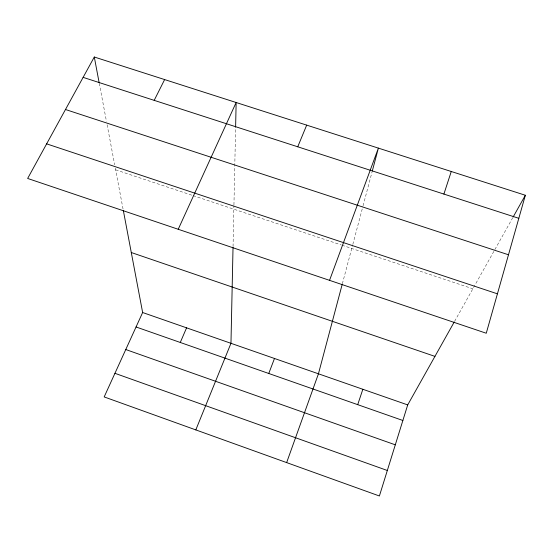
<?xml version="1.0" encoding="UTF-8"?>
<svg xmlns="http://www.w3.org/2000/svg" width="553" height="553" viewBox="0 0 553 553"><rect width="100%" height="100%" fill="white"/><g stroke="black" fill="none" stroke-linecap="round" stroke-linejoin="round"><path stroke-width="0.41" stroke-dasharray="2.77 2.07" d="M233.048 246.576L233.919 205.806M233.94 204.956L235.592 128.082M342.362 283.758L352.607 245.186M352.821 244.371L362.851 206.608M363.072 205.778L372.065 171.921M454.607 321.321L512.721 217.758M115.639 169.819L192.271 195.34M193.087 195.617L341.173 244.931M341.982 245.2L472.863 288.79M99.25 83.233L106.466 121.363M107.109 124.757L114.692 164.842M115.321 168.16L123.146 209.504"/><path stroke-width="0.83" d="M233.027 247.44L230.967 343.309L195.81 429.902M235.613 127.225L236.145 102.505L178.218 229.274M342.141 284.588L318.445 373.8L286.641 462.598M372.28 171.098L378.383 148.121L329.547 280.343M525.35 195.257L486.26 333.238L27.65 178.453L94.293 57.014L525.35 195.257L513.143 217.004M454.193 322.067L407.706 404.914L379.399 495.986L104.178 396.923L142.639 312.521L123.305 210.34M443.9 194.075L451.262 171.492M357.708 404.658L362.851 389.277M268.758 373.482L274.488 358.475M297.742 146.794L306.687 125.13M180.278 342.466L186.575 327.839M154.19 100.356L164.635 79.57M83.123 77.365L518.818 218.311M65.482 109.508L508.484 254.781M46.639 143.856L497.424 293.83M131.282 252.521L434.935 356.381M142.639 312.521L407.706 404.914M136.052 326.968L402.867 420.487M125.773 349.531L395.298 444.826M114.934 373.31L387.321 470.485M94.293 57.014L99.091 82.39"/></g></svg>
